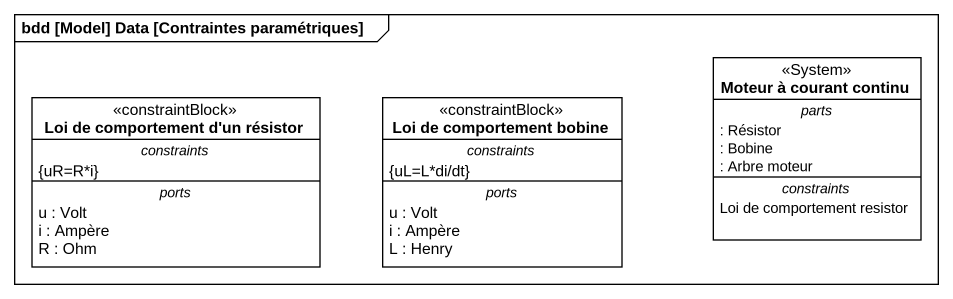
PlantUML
@startuml
mainframe bdd [Model] Data [Contraintes paramétriques]
hide circle
hide empty members
class "Moteur à courant continu" as Moteur_à_courant_continu <<System>> {
  -- parts --
  : Résistor
  : Bobine
  : Arbre moteur
  -- constraints --
  Loi de comportement resistor
}
class "Loi de comportement d'un résistor" as Loi_de_comportement_d_un <<constraintBlock>> {
  -- constraints --
  {uR=R*i}
  -- ports --
  u : Volt
  i : Ampère
  R : Ohm
}
class "Loi de comportement bobine" as Loi_de_comportement_bobine <<constraintBlock>> {
  -- constraints --
  {uL=L*di/dt}
  -- ports --
  u : Volt
  i : Ampère
  L : Henry
}
@enduml
